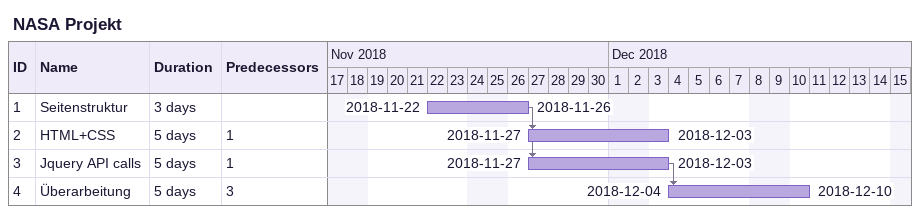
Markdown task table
NASA Projekt

| ID | Task | Duration | Start | Finish | Predecessors |
|---|---|---|---|---|---|
| 1 | Seitenstruktur | 3d | 2018-11-22 | 2018-11-26 |  |
| 2 | HTML+CSS | 5d | 2018-11-27 | 2018-12-03 | 1 |
| 3 | Jquery API calls | 5d | 2018-11-27 | 2018-12-03 | 1 |
| 4 | Überarbeitung | 5d | 2018-12-04 | 2018-12-10 | 3 |
